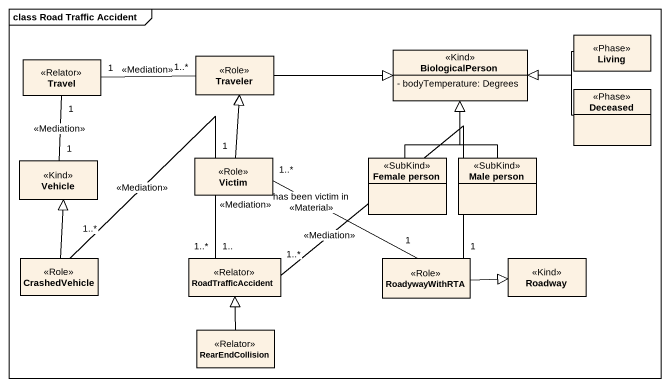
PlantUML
@startuml
mainframe class Road Traffic Accident
hide circle
hide empty members
skinparam classAttributeIconSize 0
class Travel <<Relator>>
class Traveler <<Role>>
class BiologicalPerson <<Kind>> {
  - bodyTemperature: Degrees
}
class Living <<Phase>>
class Deceased <<Phase>>
class Vehicle <<Kind>>
class Victim <<Role>>
class "Female person" as Female_person <<SubKind>>
class "Male person" as Male_person <<SubKind>>
class CrashedVehicle <<Role>>
class RoadTrafficAccident <<Relator>>
class RoadywayWithRTA <<Role>>
class Roadway <<Kind>>
class RearEndCollision <<Relator>>
Travel "1" -right- "1..*" Traveler : <<Mediation>>
Travel "1" -- "1" Vehicle : <<Mediation>>
Traveler -right-|> BiologicalPerson
Living -left-|> BiologicalPerson
Deceased -left-|> BiologicalPerson
Victim -up-|> Traveler
Victim "1..*" -right- "1" RoadywayWithRTA : has been victim in\n<<Material>>
Female_person -up-|> BiologicalPerson
Male_person -up-|> BiologicalPerson
CrashedVehicle -up-|> Vehicle
RoadTrafficAccident "1..*" -up- "1" Victim : <<Mediation>>
RoadTrafficAccident "1.." -left- "1..*" CrashedVehicle : <<Mediation>>
RoadTrafficAccident "1..*" -right- "1" RoadywayWithRTA : <<Mediation>>
RoadywayWithRTA -right-|> Roadway
RearEndCollision -up-|> RoadTrafficAccident
@enduml
